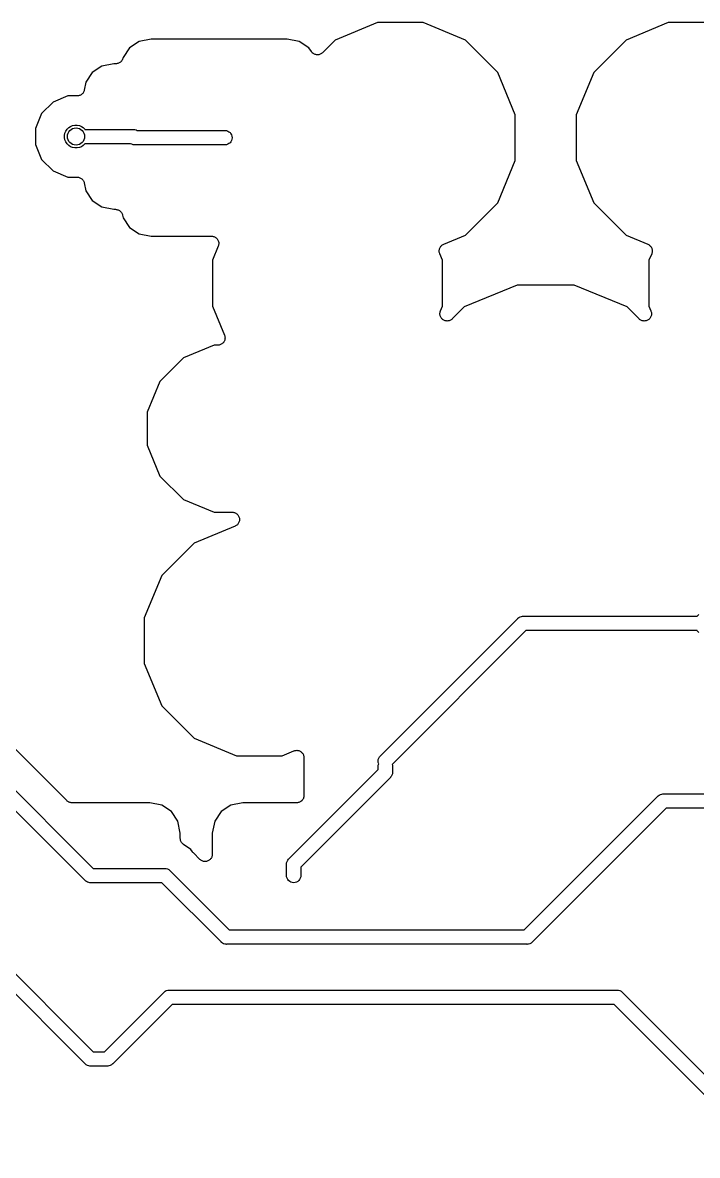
# Model space of a CAD drawing. Extents: x 0.4 to 11.3, y -7.9 to -0.4.
# Drawn here: x 7.385 to 7.848, y -4.062 to -3.284 of the extents above; entities that cross this region are included whole.
import ezdxf

# ---------------------------------------------------------------- set-up
doc = ezdxf.new("R2010")
doc.units = 0
doc.header["$MEASUREMENT"] = 0
doc.layers.add('BLACK', color=7, linetype='CONTINUOUS')

msp = doc.modelspace()

# ---------------------------------------------------------------- linework, layer by layer
at = {"layer": 'BLACK', "linetype": 'CONTINUOUS'}
for p, q in [((7.62837, -3.28394), (7.59931, -3.29597)), ((7.65982, -3.28394), (7.62837, -3.28394)), ((7.68888, -3.29597), (7.65982, -3.28394)), ((7.82837, -3.28394), (7.79931, -3.29597)), ((7.85982, -3.28394), (7.82837, -3.28394)), ((7.46464, -3.29691), (7.45802, -3.30133)), ((7.47293, -3.29526), (7.46464, -3.29691)), ((7.56644, -3.29526), (7.47293, -3.29526)), ((7.57473, -3.29691), (7.56644, -3.29526)), ((7.58135, -3.30133), (7.57473, -3.29691)), ((7.59931, -3.29597), (7.59071, -3.30458)), ((7.71111, -3.31821), (7.68888, -3.29597)), ((7.79931, -3.29597), (7.77707, -3.31821)), ((7.45354, -3.30823), (7.4534, -3.30868)), ((7.45355, -3.30819), (7.45354, -3.30823)), ((7.45356, -3.30816), (7.45355, -3.30819)), ((7.45355, -3.30819), (7.45355, -3.30819)), ((7.45355, -3.30819), (7.45355, -3.30819)), ((7.4536, -3.30794), (7.45356, -3.30816)), ((7.45802, -3.30133), (7.4536, -3.30794)), ((7.58301, -3.30382), (7.58135, -3.30133)), ((7.58331, -3.30419), (7.58301, -3.30382)), ((7.58361, -3.30455), (7.58331, -3.30419)), ((7.58362, -3.30456), (7.58361, -3.30455)), ((7.58363, -3.30458), (7.58362, -3.30456)), ((7.584, -3.30487), (7.58363, -3.30458)), ((7.58436, -3.30518), (7.584, -3.30487)), ((7.58437, -3.30519), (7.58436, -3.30518)), ((7.58439, -3.3052), (7.58437, -3.30519)), ((7.5848, -3.30542), (7.58439, -3.3052)), ((7.58522, -3.30565), (7.5848, -3.30542)), ((7.58523, -3.30565), (7.58522, -3.30565)), ((7.58525, -3.30566), (7.58523, -3.30565)), ((7.5857, -3.3058), (7.58525, -3.30566)), ((7.58615, -3.30594), (7.5857, -3.3058)), ((7.58616, -3.30594), (7.58615, -3.30594)), ((7.58618, -3.30594), (7.58616, -3.30594)), ((7.58665, -3.30599), (7.58618, -3.30594)), ((7.58712, -3.30604), (7.58665, -3.30599)), ((7.58713, -3.30604), (7.58712, -3.30604)), ((7.58715, -3.30604), (7.58713, -3.30604)), ((7.58762, -3.306), (7.58715, -3.30604)), ((7.58809, -3.30596), (7.58762, -3.306)), ((7.58811, -3.30595), (7.58809, -3.30596)), ((7.58812, -3.30595), (7.58811, -3.30595)), ((7.58858, -3.30582), (7.58812, -3.30595)), ((7.58903, -3.30569), (7.58858, -3.30582)), ((7.58904, -3.30568), (7.58903, -3.30569)), ((7.58906, -3.30567), (7.58904, -3.30568)), ((7.58948, -3.30545), (7.58906, -3.30567)), ((7.58989, -3.30524), (7.58948, -3.30545)), ((7.58991, -3.30523), (7.58989, -3.30524)), ((7.58992, -3.30522), (7.58991, -3.30523)), ((7.59029, -3.30492), (7.58992, -3.30522)), ((7.59066, -3.30463), (7.59029, -3.30492)), ((7.59068, -3.30461), (7.59066, -3.30463)), ((7.59071, -3.30458), (7.59068, -3.30461)), ((7.59068, -3.30461), (7.59068, -3.30461)), ((7.59068, -3.30461), (7.59068, -3.30461)), ((7.43905, -3.31384), (7.43243, -3.31826)), ((7.44734, -3.31219), (7.43905, -3.31384)), ((7.44865, -3.31219), (7.44734, -3.31219)), ((7.44912, -3.31214), (7.44865, -3.31219)), ((7.44959, -3.3121), (7.44912, -3.31214)), ((7.44961, -3.31209), (7.44959, -3.3121)), ((7.44963, -3.31209), (7.44961, -3.31209)), ((7.45007, -3.31196), (7.44963, -3.31209)), ((7.45052, -3.31182), (7.45007, -3.31196)), ((7.45054, -3.31182), (7.45052, -3.31182)), ((7.45056, -3.31181), (7.45054, -3.31182)), ((7.45097, -3.31159), (7.45056, -3.31181)), ((7.45139, -3.31137), (7.45097, -3.31159)), ((7.4514, -3.31136), (7.45139, -3.31137)), ((7.45142, -3.31135), (7.4514, -3.31136)), ((7.45178, -3.31106), (7.45142, -3.31135)), ((7.45215, -3.31076), (7.45178, -3.31106)), ((7.45216, -3.31075), (7.45215, -3.31076)), ((7.45218, -3.31074), (7.45216, -3.31075)), ((7.45247, -3.31038), (7.45218, -3.31074)), ((7.45278, -3.31002), (7.45247, -3.31038)), ((7.45279, -3.31), (7.45278, -3.31002)), ((7.4528, -3.30998), (7.45279, -3.31)), ((7.45302, -3.30957), (7.4528, -3.30998)), ((7.45325, -3.30916), (7.45302, -3.30957)), ((7.45326, -3.30912), (7.45325, -3.30914)), ((7.45325, -3.30914), (7.45325, -3.30916)), ((7.4534, -3.30868), (7.45326, -3.30912)), ((7.43243, -3.31826), (7.42801, -3.32487)), ((7.72315, -3.34727), (7.71111, -3.31821)), ((7.77707, -3.31821), (7.76504, -3.34727)), ((7.42662, -3.3313), (7.42639, -3.33172)), ((7.42663, -3.33129), (7.42662, -3.3313)), ((7.42664, -3.33127), (7.42663, -3.33129)), ((7.42677, -3.33082), (7.42664, -3.33127)), ((7.42692, -3.33037), (7.42677, -3.33082)), ((7.42693, -3.33031), (7.42692, -3.33033)), ((7.42692, -3.33033), (7.42692, -3.33034)), ((7.42692, -3.33034), (7.42692, -3.33034)), ((7.42692, -3.33034), (7.42692, -3.33037)), ((7.42801, -3.32487), (7.42693, -3.33031)), ((7.40547, -3.33857), (7.39763, -3.34642)), ((7.41572, -3.33433), (7.40547, -3.33857)), ((7.42203, -3.33433), (7.41572, -3.33433)), ((7.42249, -3.33428), (7.42203, -3.33433)), ((7.42296, -3.33424), (7.42249, -3.33428)), ((7.42298, -3.33424), (7.42296, -3.33424)), ((7.423, -3.33424), (7.42298, -3.33424)), ((7.42344, -3.3341), (7.423, -3.33424)), ((7.4239, -3.33397), (7.42344, -3.3341)), ((7.42391, -3.33396), (7.4239, -3.33397)), ((7.42393, -3.33395), (7.42391, -3.33396)), ((7.42434, -3.33373), (7.42393, -3.33395)), ((7.42476, -3.33352), (7.42434, -3.33373)), ((7.42478, -3.3335), (7.42476, -3.33352)), ((7.42479, -3.3335), (7.42478, -3.3335)), ((7.42516, -3.3332), (7.42479, -3.3335)), ((7.42552, -3.33291), (7.42516, -3.3332)), ((7.42553, -3.33289), (7.42552, -3.33291)), ((7.42555, -3.33288), (7.42553, -3.33289)), ((7.42585, -3.33252), (7.42555, -3.33288)), ((7.42615, -3.33216), (7.42585, -3.33252)), ((7.42616, -3.33214), (7.42615, -3.33216)), ((7.42617, -3.33213), (7.42616, -3.33214)), ((7.42639, -3.33172), (7.42617, -3.33213)), ((7.39763, -3.34642), (7.39339, -3.35666)), ((7.41753, -3.35523), (7.41896, -3.35463)), ((7.41896, -3.35463), (7.42048, -3.35433)), ((7.42048, -3.35433), (7.42204, -3.35433)), ((7.42204, -3.35433), (7.42356, -3.35463)), ((7.42356, -3.35463), (7.42499, -3.35523)), ((7.72315, -3.37872), (7.72315, -3.34727)), ((7.76504, -3.34727), (7.76504, -3.37872)), ((7.39339, -3.35666), (7.39339, -3.36775)), ((7.41339, -3.36143), (7.41369, -3.35991)), ((7.41339, -3.36298), (7.41339, -3.36143)), ((7.41369, -3.35991), (7.41428, -3.35847)), ((7.41428, -3.35847), (7.41514, -3.35719)), ((7.41514, -3.35719), (7.41624, -3.35609)), ((7.41624, -3.35609), (7.41753, -3.35523)), ((7.42499, -3.35523), (7.42628, -3.35609)), ((7.42628, -3.35609), (7.42738, -3.35719)), ((7.42738, -3.35719), (7.42744, -3.35728)), ((7.42744, -3.35728), (7.46039, -3.35728)), ((7.46039, -3.35728), (7.46063, -3.35726)), ((7.46063, -3.35726), (7.46087, -3.35728)), ((7.46087, -3.35728), (7.46087, -3.35728)), ((7.46087, -3.35728), (7.46159, -3.35735)), ((7.46159, -3.35735), (7.46252, -3.35764)), ((7.46252, -3.35764), (7.46334, -3.35807)), ((7.46334, -3.35807), (7.52386, -3.35807)), ((7.52386, -3.35807), (7.52459, -3.35814)), ((7.52459, -3.35814), (7.52551, -3.35842)), ((7.52551, -3.35842), (7.52637, -3.35888)), ((7.52637, -3.35888), (7.52712, -3.3595)), ((7.52712, -3.3595), (7.52773, -3.36024)), ((7.52773, -3.36024), (7.52819, -3.3611)), ((7.52819, -3.3611), (7.52847, -3.36203)), ((7.52847, -3.36203), (7.52857, -3.36299)), ((7.39339, -3.36775), (7.39763, -3.37799)), ((7.41369, -3.3645), (7.41339, -3.36298)), ((7.41428, -3.36593), (7.41369, -3.3645)), ((7.41514, -3.36722), (7.41428, -3.36593)), ((7.41624, -3.36832), (7.41514, -3.36722)), ((7.41753, -3.36918), (7.41624, -3.36832)), ((7.41896, -3.36978), (7.41753, -3.36918)), ((7.42048, -3.37008), (7.41896, -3.36978)), ((7.42204, -3.37008), (7.42048, -3.37008)), ((7.42356, -3.36978), (7.42204, -3.37008)), ((7.42499, -3.36918), (7.42356, -3.36978)), ((7.42628, -3.36832), (7.42499, -3.36918)), ((7.42738, -3.36722), (7.42628, -3.36832)), ((7.42744, -3.36713), (7.42738, -3.36722)), ((7.45871, -3.36713), (7.42744, -3.36713)), ((7.45952, -3.36756), (7.45871, -3.36713)), ((7.46045, -3.36784), (7.45952, -3.36756)), ((7.46118, -3.36791), (7.46045, -3.36784)), ((7.46142, -3.36794), (7.46118, -3.36791)), ((7.46118, -3.36791), (7.46118, -3.36791)), ((7.46166, -3.36791), (7.46142, -3.36794)), ((7.52386, -3.36791), (7.46166, -3.36791)), ((7.52459, -3.36784), (7.52386, -3.36791)), ((7.52551, -3.36756), (7.52459, -3.36784)), ((7.52637, -3.3671), (7.52551, -3.36756)), ((7.52712, -3.36649), (7.52637, -3.3671)), ((7.52773, -3.36574), (7.52712, -3.36649)), ((7.52819, -3.36488), (7.52773, -3.36574)), ((7.52847, -3.36396), (7.52819, -3.36488)), ((7.52857, -3.36299), (7.52847, -3.36396)), ((7.39763, -3.37799), (7.40547, -3.38584)), ((7.40547, -3.38584), (7.41572, -3.39008)), ((7.71111, -3.40777), (7.72315, -3.37872)), ((7.76504, -3.37872), (7.77707, -3.40777)), ((7.41572, -3.39008), (7.42203, -3.39008)), ((7.42203, -3.39008), (7.42206, -3.39008)), ((7.42206, -3.39008), (7.42206, -3.39008)), ((7.42206, -3.39008), (7.42206, -3.39008)), ((7.42206, -3.39008), (7.4221, -3.39008)), ((7.4221, -3.39008), (7.42256, -3.39013)), ((7.42256, -3.39013), (7.42303, -3.39018)), ((7.42303, -3.39018), (7.42305, -3.39019)), ((7.42305, -3.39019), (7.42307, -3.39019)), ((7.42307, -3.39019), (7.42351, -3.39033)), ((7.42351, -3.39033), (7.42396, -3.39047)), ((7.42396, -3.39047), (7.42398, -3.39048)), ((7.42398, -3.39048), (7.424, -3.39048)), ((7.424, -3.39048), (7.42441, -3.39071)), ((7.42441, -3.39071), (7.42482, -3.39093)), ((7.42482, -3.39093), (7.42483, -3.39094)), ((7.42483, -3.39094), (7.42485, -3.39095)), ((7.42485, -3.39095), (7.42521, -3.39125)), ((7.42521, -3.39125), (7.42557, -3.39155)), ((7.42557, -3.39155), (7.42558, -3.39157)), ((7.42558, -3.39157), (7.4256, -3.39158)), ((7.4256, -3.39158), (7.42589, -3.39195)), ((7.42589, -3.39195), (7.42619, -3.39231)), ((7.42619, -3.39231), (7.4262, -3.39233)), ((7.4262, -3.39233), (7.42621, -3.39234)), ((7.42621, -3.39234), (7.42643, -3.39276)), ((7.42643, -3.39276), (7.42665, -3.39317)), ((7.42665, -3.39317), (7.42665, -3.39319)), ((7.42665, -3.39319), (7.42666, -3.39321)), ((7.42666, -3.39321), (7.42679, -3.39365)), ((7.42679, -3.39365), (7.42693, -3.3941)), ((7.42693, -3.3941), (7.42801, -3.39954)), ((7.42801, -3.39954), (7.43243, -3.40615)), ((7.43243, -3.40615), (7.43905, -3.41057)), ((7.68888, -3.43001), (7.71111, -3.40777)), ((7.77707, -3.40777), (7.79931, -3.43001)), ((7.43905, -3.41057), (7.44734, -3.41222)), ((7.44734, -3.41222), (7.44834, -3.41222)), ((7.44834, -3.41222), (7.44837, -3.41222)), ((7.44837, -3.41222), (7.44837, -3.41222)), ((7.44837, -3.41222), (7.44837, -3.41222)), ((7.44837, -3.41222), (7.44841, -3.41222)), ((7.44841, -3.41222), (7.44888, -3.41227)), ((7.44888, -3.41227), (7.44934, -3.41232)), ((7.44934, -3.41232), (7.44936, -3.41233)), ((7.44936, -3.41233), (7.44938, -3.41233)), ((7.44938, -3.41233), (7.44983, -3.41247)), ((7.44983, -3.41247), (7.45027, -3.41261)), ((7.45027, -3.41261), (7.45029, -3.41262)), ((7.45029, -3.41262), (7.45031, -3.41263)), ((7.45031, -3.41263), (7.45072, -3.41285)), ((7.45072, -3.41285), (7.45113, -3.41307)), ((7.45113, -3.41307), (7.45115, -3.41309)), ((7.45115, -3.41309), (7.45117, -3.4131)), ((7.45117, -3.4131), (7.45152, -3.4134)), ((7.45152, -3.4134), (7.45189, -3.4137)), ((7.45189, -3.4137), (7.4519, -3.41371)), ((7.4519, -3.41371), (7.45191, -3.41372)), ((7.45191, -3.41372), (7.45221, -3.41409)), ((7.45221, -3.41409), (7.4525, -3.41445)), ((7.4525, -3.41445), (7.45251, -3.41447)), ((7.45251, -3.41447), (7.45252, -3.41448)), ((7.45252, -3.41448), (7.45274, -3.4149)), ((7.45274, -3.4149), (7.45296, -3.41531)), ((7.45296, -3.41531), (7.45297, -3.41533)), ((7.45297, -3.41533), (7.45298, -3.41535)), ((7.45298, -3.41535), (7.45311, -3.4158)), ((7.45311, -3.4158), (7.45324, -3.41625)), ((7.45324, -3.41625), (7.4536, -3.41804)), ((7.4536, -3.41804), (7.45802, -3.42466)), ((7.45802, -3.42466), (7.46464, -3.42908)), ((7.46464, -3.42908), (7.47293, -3.43073)), ((7.47293, -3.43073), (7.51441, -3.43073)), ((7.51441, -3.43073), (7.51445, -3.43073)), ((7.51445, -3.43073), (7.51445, -3.43073)), ((7.51445, -3.43073), (7.51445, -3.43073)), ((7.51445, -3.43073), (7.51448, -3.43073)), ((7.51448, -3.43073), (7.51496, -3.43078)), ((7.51496, -3.43078), (7.51542, -3.43083)), ((7.51542, -3.43083), (7.51543, -3.43083)), ((7.51543, -3.43083), (7.51545, -3.43084)), ((7.51545, -3.43084), (7.51591, -3.43098)), ((7.51591, -3.43098), (7.51635, -3.43112)), ((7.51635, -3.43112), (7.51636, -3.43113)), ((7.51636, -3.43113), (7.51638, -3.43113)), ((7.51638, -3.43113), (7.5168, -3.43136)), ((7.5168, -3.43136), (7.51721, -3.43159)), ((7.51721, -3.43159), (7.51722, -3.43159)), ((7.51722, -3.43159), (7.51723, -3.4316)), ((7.51723, -3.4316), (7.5176, -3.43191)), ((7.5176, -3.43191), (7.51796, -3.43221)), ((7.51796, -3.43221), (7.51797, -3.43222)), ((7.51797, -3.43222), (7.51798, -3.43223)), ((7.51798, -3.43223), (7.51828, -3.4326)), ((7.51828, -3.4326), (7.51858, -3.43297)), ((7.67397, -3.43619), (7.68888, -3.43001)), ((7.79931, -3.43001), (7.81422, -3.43619)), ((7.51903, -3.43764), (7.51504, -3.44727)), ((7.51858, -3.43297), (7.51858, -3.43298)), ((7.51858, -3.43298), (7.51859, -3.43299)), ((7.51859, -3.43299), (7.51881, -3.43341)), ((7.51881, -3.43341), (7.51903, -3.43383)), ((7.51903, -3.43383), (7.51904, -3.43384)), ((7.51917, -3.43718), (7.51903, -3.43764)), ((7.51904, -3.43384), (7.51904, -3.43385)), ((7.51904, -3.43385), (7.51918, -3.43431)), ((7.51931, -3.43673), (7.51917, -3.43718)), ((7.51918, -3.43431), (7.51931, -3.43476)), ((7.51931, -3.43476), (7.51932, -3.43478)), ((7.51936, -3.43624), (7.51931, -3.43671)), ((7.51931, -3.43671), (7.51931, -3.43672)), ((7.51931, -3.43672), (7.51931, -3.43673)), ((7.51932, -3.43478), (7.51932, -3.43479)), ((7.51932, -3.43479), (7.51936, -3.43526)), ((7.51936, -3.43526), (7.51941, -3.43573)), ((7.51941, -3.43576), (7.51936, -3.43624)), ((7.51941, -3.43573), (7.51941, -3.43575)), ((7.51941, -3.43575), (7.51941, -3.43576)), ((7.67089, -3.44074), (7.67094, -3.44028)), ((7.67094, -3.44028), (7.67099, -3.43981)), ((7.67099, -3.43977), (7.67113, -3.43933)), ((7.67099, -3.43979), (7.67099, -3.43977)), ((7.67099, -3.43981), (7.67099, -3.43979)), ((7.67113, -3.43933), (7.67127, -3.43888)), ((7.67127, -3.43888), (7.67128, -3.43886)), ((7.67128, -3.43886), (7.67129, -3.43884)), ((7.67129, -3.43884), (7.67151, -3.43843)), ((7.67151, -3.43843), (7.67173, -3.43802)), ((7.67173, -3.43802), (7.67175, -3.438)), ((7.67175, -3.43799), (7.67205, -3.43763)), ((7.67175, -3.438), (7.67175, -3.43799)), ((7.67205, -3.43763), (7.67236, -3.43726)), ((7.67236, -3.43726), (7.67237, -3.43725)), ((7.67237, -3.43725), (7.67238, -3.43724)), ((7.67238, -3.43724), (7.67274, -3.43695)), ((7.67274, -3.43695), (7.67311, -3.43664)), ((7.67311, -3.43664), (7.67313, -3.43664)), ((7.67313, -3.43664), (7.67314, -3.43663)), ((7.67314, -3.43663), (7.67355, -3.43641)), ((7.67355, -3.43641), (7.67397, -3.43619)), ((7.81422, -3.43619), (7.81425, -3.4362)), ((7.81425, -3.4362), (7.81425, -3.4362)), ((7.81425, -3.4362), (7.81425, -3.4362)), ((7.81425, -3.4362), (7.81428, -3.43621)), ((7.81428, -3.43621), (7.81469, -3.43644)), ((7.81469, -3.43644), (7.81511, -3.43666)), ((7.81511, -3.43666), (7.81512, -3.43668)), ((7.81512, -3.43668), (7.81514, -3.43668)), ((7.81514, -3.43668), (7.81549, -3.43699)), ((7.81549, -3.43699), (7.81586, -3.43729)), ((7.81586, -3.43729), (7.81587, -3.4373)), ((7.81587, -3.4373), (7.81588, -3.43731)), ((7.81588, -3.43731), (7.81617, -3.43768)), ((7.81617, -3.43768), (7.81647, -3.43805)), ((7.81647, -3.43805), (7.81648, -3.43806)), ((7.81648, -3.43806), (7.81649, -3.43807)), ((7.81649, -3.43807), (7.81671, -3.43849)), ((7.81671, -3.43849), (7.81693, -3.43891)), ((7.81693, -3.43891), (7.81694, -3.43892)), ((7.81694, -3.43892), (7.81694, -3.43894)), ((7.81694, -3.43894), (7.81708, -3.43939)), ((7.81708, -3.43939), (7.81721, -3.43984)), ((7.81721, -3.43984), (7.81721, -3.43986)), ((7.81721, -3.43986), (7.81722, -3.43988)), ((7.81722, -3.43988), (7.81726, -3.44034)), ((7.81726, -3.44034), (7.8173, -3.44081)), ((7.51504, -3.44727), (7.51504, -3.47872)), ((7.67088, -3.44078), (7.67089, -3.44076)), ((7.67093, -3.44124), (7.67088, -3.44078)), ((7.67089, -3.44076), (7.67089, -3.44074)), ((7.67097, -3.44172), (7.67093, -3.44124)), ((7.67097, -3.44173), (7.67097, -3.44172)), ((7.67097, -3.44175), (7.67097, -3.44173)), ((7.67111, -3.4422), (7.67097, -3.44175)), ((7.67124, -3.44265), (7.67111, -3.4422)), ((7.67125, -3.44268), (7.67124, -3.44265)), ((7.67125, -3.44269), (7.67125, -3.44268)), ((7.67127, -3.44272), (7.67125, -3.44269)), ((7.67125, -3.44269), (7.67125, -3.44269)), ((7.67315, -3.44727), (7.67127, -3.44272)), ((7.67315, -3.47872), (7.67315, -3.44727)), ((7.81692, -3.44272), (7.81504, -3.44727)), ((7.81504, -3.44727), (7.81504, -3.47872)), ((7.81706, -3.44227), (7.81692, -3.44272)), ((7.8172, -3.44182), (7.81706, -3.44227)), ((7.81721, -3.44178), (7.8172, -3.4418)), ((7.8172, -3.4418), (7.8172, -3.44182)), ((7.81725, -3.44132), (7.81721, -3.44178)), ((7.8173, -3.44085), (7.81725, -3.44132)), ((7.8173, -3.44081), (7.8173, -3.44083)), ((7.8173, -3.44083), (7.8173, -3.44085)), ((7.72445, -3.46425), (7.68816, -3.47928)), ((7.76374, -3.46425), (7.72445, -3.46425)), ((7.80003, -3.47928), (7.76374, -3.46425)), ((7.51504, -3.47872), (7.52331, -3.49868)), ((7.67175, -3.48209), (7.67315, -3.47872)), ((7.68816, -3.47928), (7.67991, -3.48754)), ((7.80828, -3.48754), (7.80003, -3.47928)), ((7.81504, -3.47872), (7.81644, -3.48209)), ((7.67137, -3.48399), (7.67142, -3.4835)), ((7.67137, -3.484), (7.67137, -3.48399)), ((7.67137, -3.48399), (7.67137, -3.48399)), ((7.67142, -3.48449), (7.67137, -3.484)), ((7.67142, -3.4835), (7.67147, -3.48302)), ((7.67146, -3.48496), (7.67142, -3.48449)), ((7.67147, -3.48497), (7.67146, -3.48496)), ((7.67146, -3.48496), (7.67146, -3.48496)), ((7.67147, -3.48302), (7.67161, -3.48256)), ((7.67147, -3.48302), (7.67147, -3.48302)), ((7.67147, -3.48302), (7.67147, -3.48302)), ((7.6716, -3.48543), (7.67147, -3.48497)), ((7.67174, -3.48589), (7.6716, -3.48543)), ((7.67161, -3.48256), (7.67175, -3.48209)), ((7.67174, -3.4859), (7.67174, -3.48589)), ((7.67175, -3.4859), (7.67174, -3.4859)), ((7.67197, -3.48632), (7.67175, -3.4859)), ((7.6722, -3.48676), (7.67197, -3.48632)), ((7.6725, -3.48713), (7.6722, -3.48676)), ((7.6722, -3.48676), (7.6722, -3.48676)), ((7.6722, -3.48676), (7.6722, -3.48676)), ((7.67281, -3.48752), (7.6725, -3.48713)), ((7.81565, -3.48718), (7.81533, -3.48756)), ((7.81595, -3.48682), (7.81565, -3.48718)), ((7.81618, -3.48639), (7.81595, -3.48681)), ((7.81595, -3.48681), (7.81595, -3.48682)), ((7.81595, -3.48682), (7.81595, -3.48682)), ((7.81642, -3.48597), (7.81618, -3.48639)), ((7.81657, -3.48549), (7.81642, -3.48596)), ((7.81642, -3.48596), (7.81642, -3.48596)), ((7.81642, -3.48596), (7.81642, -3.48597)), ((7.81644, -3.48209), (7.81646, -3.48215)), ((7.81646, -3.48215), (7.81646, -3.48215)), ((7.81646, -3.48215), (7.81646, -3.48215)), ((7.81646, -3.48215), (7.81646, -3.48216)), ((7.81646, -3.48216), (7.8166, -3.48263)), ((7.81671, -3.48504), (7.81657, -3.48549)), ((7.8166, -3.48263), (7.81673, -3.48308)), ((7.81677, -3.48454), (7.81671, -3.48503)), ((7.81671, -3.48503), (7.81671, -3.48503)), ((7.81671, -3.48503), (7.81671, -3.48504)), ((7.81673, -3.48308), (7.81673, -3.48309)), ((7.81673, -3.48309), (7.81673, -3.48309)), ((7.81673, -3.48309), (7.81677, -3.48357)), ((7.81677, -3.48357), (7.81682, -3.48406)), ((7.81682, -3.48407), (7.81677, -3.48454)), ((7.81682, -3.48406), (7.81682, -3.48406)), ((7.81682, -3.48406), (7.81682, -3.48407)), ((7.67282, -3.48752), (7.67281, -3.48752)), ((7.67281, -3.48752), (7.67281, -3.48752)), ((7.67319, -3.48783), (7.67282, -3.48752)), ((7.67356, -3.48814), (7.67319, -3.48783)), ((7.67357, -3.48814), (7.67356, -3.48814)), ((7.67356, -3.48814), (7.67356, -3.48814)), ((7.67399, -3.48837), (7.67357, -3.48814)), ((7.67442, -3.48861), (7.67399, -3.48837)), ((7.67443, -3.48861), (7.67442, -3.48861)), ((7.67442, -3.48861), (7.67442, -3.48861)), ((7.67488, -3.48875), (7.67443, -3.48861)), ((7.67535, -3.4889), (7.67488, -3.48875)), ((7.67536, -3.4889), (7.67535, -3.4889)), ((7.67535, -3.4889), (7.67535, -3.4889)), ((7.67584, -3.48895), (7.67536, -3.4889)), ((7.67632, -3.489), (7.67584, -3.48895)), ((7.67633, -3.489), (7.67632, -3.489)), ((7.67632, -3.489), (7.67632, -3.489)), ((7.67681, -3.48896), (7.67633, -3.489)), ((7.67729, -3.48892), (7.67681, -3.48896)), ((7.6773, -3.48892), (7.67729, -3.48892)), ((7.67776, -3.48878), (7.6773, -3.48892)), ((7.6773, -3.48892), (7.6773, -3.48892)), ((7.67823, -3.48865), (7.67776, -3.48878)), ((7.67824, -3.48864), (7.67823, -3.48864)), ((7.67823, -3.48864), (7.67823, -3.48865)), ((7.67866, -3.48842), (7.67824, -3.48864)), ((7.67909, -3.4882), (7.67866, -3.48842)), ((7.6791, -3.48819), (7.67909, -3.4882)), ((7.67947, -3.4879), (7.6791, -3.48819)), ((7.6791, -3.48819), (7.6791, -3.48819)), ((7.67986, -3.48759), (7.67947, -3.4879)), ((7.67991, -3.48754), (7.67986, -3.48758)), ((7.67986, -3.48758), (7.67986, -3.48758)), ((7.67986, -3.48758), (7.67986, -3.48758)), ((7.67986, -3.48758), (7.67986, -3.48759)), ((7.80866, -3.48785), (7.80828, -3.48754)), ((7.80903, -3.48815), (7.80866, -3.48785)), ((7.80903, -3.48816), (7.80903, -3.48815)), ((7.80904, -3.48816), (7.80903, -3.48816)), ((7.80946, -3.48839), (7.80904, -3.48816)), ((7.80989, -3.48862), (7.80946, -3.48839)), ((7.8099, -3.48862), (7.80989, -3.48862)), ((7.80989, -3.48862), (7.80989, -3.48862)), ((7.81037, -3.48877), (7.8099, -3.48862)), ((7.81082, -3.4889), (7.81037, -3.48877)), ((7.81083, -3.48891), (7.81082, -3.4889)), ((7.81082, -3.4889), (7.81082, -3.4889)), ((7.81132, -3.48896), (7.81083, -3.48891)), ((7.81179, -3.489), (7.81132, -3.48896)), ((7.8118, -3.489), (7.81179, -3.489)), ((7.81227, -3.48896), (7.8118, -3.489)), ((7.8118, -3.489), (7.8118, -3.489)), ((7.81276, -3.48891), (7.81227, -3.48896)), ((7.81277, -3.48891), (7.81276, -3.48891)), ((7.81323, -3.48877), (7.81277, -3.48891)), ((7.81277, -3.48891), (7.81277, -3.48891)), ((7.8137, -3.48864), (7.81323, -3.48877)), ((7.81371, -3.48863), (7.8137, -3.48863)), ((7.8137, -3.48863), (7.8137, -3.48864)), ((7.81415, -3.4884), (7.81371, -3.48863)), ((7.81456, -3.48818), (7.81415, -3.4884)), ((7.81457, -3.48818), (7.81456, -3.48818)), ((7.81497, -3.48786), (7.81457, -3.48818)), ((7.81457, -3.48818), (7.81457, -3.48818)), ((7.81532, -3.48757), (7.81497, -3.48786)), ((7.81533, -3.48756), (7.81532, -3.48757)), ((7.81532, -3.48757), (7.81532, -3.48757)), ((7.52329, -3.50255), (7.52306, -3.50297)), ((7.5233, -3.50253), (7.52329, -3.50254)), ((7.52329, -3.50254), (7.52329, -3.50255)), ((7.52344, -3.50207), (7.5233, -3.50253)), ((7.52331, -3.49868), (7.52332, -3.49872)), ((7.52332, -3.49872), (7.52332, -3.49872)), ((7.52332, -3.49872), (7.52332, -3.49872)), ((7.52332, -3.49872), (7.52333, -3.49874)), ((7.52333, -3.49874), (7.52347, -3.49921)), ((7.52358, -3.50162), (7.52344, -3.50207)), ((7.52347, -3.49921), (7.5236, -3.49965)), ((7.52359, -3.5016), (7.52358, -3.50161)), ((7.52358, -3.50161), (7.52358, -3.50162)), ((7.52364, -3.50112), (7.52359, -3.5016)), ((7.5236, -3.49965), (7.5236, -3.49967)), ((7.5236, -3.49967), (7.5236, -3.49968)), ((7.5236, -3.49968), (7.52364, -3.50015)), ((7.52364, -3.50015), (7.52369, -3.50063)), ((7.52369, -3.50065), (7.52364, -3.50112)), ((7.52369, -3.50063), (7.52369, -3.50064)), ((7.52369, -3.50064), (7.52369, -3.50065)), ((7.51614, -3.50559), (7.49504, -3.51433)), ((7.51869, -3.50559), (7.51614, -3.50559)), ((7.51916, -3.50554), (7.51869, -3.50559)), ((7.51963, -3.5055), (7.51916, -3.50554)), ((7.51965, -3.5055), (7.51963, -3.5055)), ((7.51966, -3.5055), (7.51965, -3.5055)), ((7.52012, -3.50536), (7.51966, -3.5055)), ((7.52057, -3.50522), (7.52012, -3.50536)), ((7.52058, -3.50522), (7.52057, -3.50522)), ((7.52059, -3.50521), (7.52058, -3.50522)), ((7.52102, -3.50499), (7.52059, -3.50521)), ((7.52143, -3.50477), (7.52102, -3.50499)), ((7.52144, -3.50476), (7.52143, -3.50477)), ((7.52145, -3.50476), (7.52144, -3.50476)), ((7.52183, -3.50445), (7.52145, -3.50476)), ((7.52219, -3.50416), (7.52183, -3.50445)), ((7.5222, -3.50415), (7.52219, -3.50416)), ((7.52221, -3.50414), (7.5222, -3.50415)), ((7.52252, -3.50377), (7.52221, -3.50414)), ((7.52282, -3.50341), (7.52252, -3.50377)), ((7.52283, -3.50339), (7.52282, -3.5034)), ((7.52282, -3.5034), (7.52282, -3.50341)), ((7.52306, -3.50297), (7.52283, -3.50339)), ((7.49504, -3.51433), (7.4789, -3.53048)), ((7.4789, -3.53048), (7.47016, -3.55157)), ((7.47016, -3.55157), (7.47016, -3.57441)), ((7.47016, -3.57441), (7.4789, -3.59551)), ((7.4789, -3.59551), (7.49504, -3.61165)), ((7.49504, -3.61165), (7.51614, -3.62039)), ((7.51614, -3.62039), (7.52862, -3.62039)), ((7.52862, -3.62039), (7.52868, -3.62039)), ((7.52868, -3.62039), (7.52868, -3.62039)), ((7.52868, -3.62039), (7.52869, -3.62039)), ((7.52869, -3.62039), (7.52869, -3.62039)), ((7.52869, -3.62039), (7.52918, -3.62045)), ((7.52918, -3.62045), (7.52965, -3.6205)), ((7.52965, -3.6205), (7.52966, -3.6205)), ((7.52966, -3.6205), (7.52966, -3.6205)), ((7.52966, -3.6205), (7.53014, -3.62065)), ((7.53014, -3.62065), (7.53059, -3.62079)), ((7.53059, -3.62079), (7.53059, -3.6208)), ((7.53059, -3.6208), (7.53059, -3.6208)), ((7.53059, -3.6208), (7.53101, -3.62103)), ((7.53101, -3.62103), (7.53144, -3.62126)), ((7.53144, -3.62126), (7.53144, -3.62127)), ((7.53144, -3.62127), (7.53145, -3.62127)), ((7.53145, -3.62127), (7.53181, -3.62157)), ((7.53181, -3.62157), (7.53219, -3.62189)), ((7.53219, -3.62189), (7.53219, -3.62189)), ((7.53219, -3.62189), (7.5322, -3.6219)), ((7.5322, -3.6219), (7.53251, -3.62228)), ((7.53251, -3.62228), (7.5328, -3.62265)), ((7.5328, -3.62265), (7.5328, -3.62265)), ((7.5328, -3.62265), (7.53281, -3.62266)), ((7.53281, -3.62266), (7.53303, -3.62309)), ((7.53323, -3.62733), (7.53301, -3.62775)), ((7.53303, -3.62309), (7.53326, -3.62351)), ((7.53324, -3.62732), (7.53323, -3.62733)), ((7.53323, -3.62733), (7.53323, -3.62733)), ((7.53338, -3.62686), (7.53324, -3.62732)), ((7.53326, -3.62351), (7.53326, -3.62352)), ((7.53326, -3.62352), (7.53326, -3.62352)), ((7.53326, -3.62352), (7.53339, -3.62398)), ((7.53352, -3.6264), (7.53338, -3.62686)), ((7.53339, -3.62398), (7.53353, -3.62445)), ((7.53357, -3.62592), (7.53352, -3.62639)), ((7.53352, -3.62639), (7.53352, -3.62639)), ((7.53352, -3.62639), (7.53352, -3.6264)), ((7.53353, -3.62445), (7.53353, -3.62445)), ((7.53353, -3.62445), (7.53353, -3.62446)), ((7.53353, -3.62446), (7.53358, -3.62493)), ((7.53362, -3.62543), (7.53357, -3.62592)), ((7.53358, -3.62493), (7.53362, -3.62542)), ((7.53362, -3.62542), (7.53362, -3.62542)), ((7.53362, -3.62542), (7.53362, -3.62543)), ((7.53054, -3.63001), (7.50246, -3.64164)), ((7.53097, -3.62978), (7.53054, -3.63001)), ((7.53139, -3.62956), (7.53097, -3.62978)), ((7.5314, -3.62955), (7.53139, -3.62956)), ((7.53139, -3.62956), (7.53139, -3.62956)), ((7.53177, -3.62925), (7.5314, -3.62955)), ((7.53215, -3.62894), (7.53177, -3.62925)), ((7.53247, -3.62856), (7.53215, -3.62894)), ((7.53215, -3.62894), (7.53215, -3.62894)), ((7.53215, -3.62894), (7.53215, -3.62894)), ((7.53277, -3.62819), (7.53247, -3.62856)), ((7.53301, -3.62775), (7.53277, -3.62818)), ((7.53277, -3.62818), (7.53277, -3.62819)), ((7.53277, -3.62819), (7.53277, -3.62819)), ((7.50246, -3.64164), (7.48022, -3.66388)), ((7.48022, -3.66388), (7.46819, -3.69294)), ((7.46819, -3.69294), (7.46819, -3.72439)), ((7.63021, -3.78803), (7.7247, -3.69354)), ((7.7247, -3.69354), (7.72485, -3.69335)), ((7.72485, -3.69335), (7.72504, -3.6932)), ((7.72504, -3.6932), (7.7256, -3.69274)), ((7.72504, -3.6932), (7.72504, -3.6932)), ((7.7256, -3.69274), (7.72645, -3.69228)), ((7.72645, -3.69228), (7.7266, -3.69224)), ((7.7266, -3.69224), (7.72738, -3.692)), ((7.72738, -3.692), (7.7281, -3.69193)), ((7.7281, -3.69193), (7.72811, -3.69193)), ((7.72811, -3.69193), (7.72835, -3.69191)), ((7.72835, -3.69191), (7.72859, -3.69193)), ((7.72859, -3.69193), (7.84815, -3.69193)), ((7.84815, -3.69193), (7.84821, -3.69183)), ((7.84821, -3.69183), (7.84931, -3.69073)), ((7.73038, -3.70177), (7.63851, -3.79365)), ((7.84815, -3.70177), (7.73038, -3.70177)), ((7.84821, -3.70187), (7.84815, -3.70177)), ((7.84931, -3.70297), (7.84821, -3.70187)), ((7.41486, -3.8186), (7.31301, -3.71675)), ((7.46819, -3.72439), (7.48022, -3.75344)), ((7.29696, -3.72897), (7.43314, -3.86516)), ((7.42745, -3.87339), (7.29127, -3.7372)), ((7.48022, -3.75344), (7.50246, -3.77568)), ((7.20247, -3.76047), (7.43314, -3.99114)), ((7.42745, -3.99937), (7.19678, -3.7687)), ((7.50246, -3.77568), (7.53152, -3.78772)), ((7.53152, -3.78772), (7.56297, -3.78772)), ((7.56297, -3.78772), (7.57102, -3.78438)), ((7.57102, -3.78438), (7.57106, -3.78436)), ((7.57106, -3.78436), (7.57109, -3.78435)), ((7.57106, -3.78436), (7.57106, -3.78436)), ((7.57106, -3.78436), (7.57106, -3.78436)), ((7.57109, -3.78435), (7.57155, -3.78422)), ((7.57155, -3.78422), (7.572, -3.78409)), ((7.572, -3.78409), (7.57201, -3.78409)), ((7.57201, -3.78409), (7.57202, -3.78408)), ((7.57202, -3.78408), (7.5725, -3.78404)), ((7.5725, -3.78404), (7.57297, -3.784)), ((7.57297, -3.784), (7.57298, -3.784)), ((7.57298, -3.784), (7.573, -3.784)), ((7.573, -3.784), (7.57347, -3.78405)), ((7.57347, -3.78405), (7.57394, -3.7841)), ((7.57394, -3.7841), (7.57395, -3.78411)), ((7.57395, -3.78411), (7.57397, -3.78411)), ((7.57397, -3.78411), (7.57442, -3.78425)), ((7.57442, -3.78425), (7.57487, -3.78439)), ((7.57487, -3.78439), (7.57488, -3.7844)), ((7.57488, -3.7844), (7.5749, -3.7844)), ((7.5749, -3.7844), (7.57531, -3.78463)), ((7.57531, -3.78463), (7.57573, -3.78486)), ((7.57573, -3.78486), (7.57574, -3.78486)), ((7.57574, -3.78486), (7.57575, -3.78487)), ((7.57575, -3.78487), (7.57612, -3.78518)), ((7.57612, -3.78518), (7.57648, -3.78548)), ((7.57648, -3.78548), (7.57649, -3.78549)), ((7.57649, -3.78549), (7.5765, -3.7855)), ((7.5765, -3.7855), (7.5768, -3.78586)), ((7.5768, -3.78586), (7.5771, -3.78623)), ((7.5771, -3.78623), (7.57711, -3.78625)), ((7.57711, -3.78625), (7.57711, -3.78626)), ((7.57711, -3.78626), (7.57733, -3.78667)), ((7.57733, -3.78667), (7.57756, -3.78709)), ((7.57756, -3.78709), (7.57756, -3.78711)), ((7.57756, -3.78711), (7.57757, -3.78712)), ((7.57757, -3.78712), (7.5777, -3.78758)), ((7.5777, -3.78758), (7.57784, -3.78803)), ((7.57784, -3.78803), (7.57784, -3.78804)), ((7.57784, -3.78804), (7.57785, -3.78805)), ((7.57785, -3.78805), (7.57789, -3.78853)), ((7.57789, -3.78853), (7.57794, -3.789)), ((7.57794, -3.789), (7.57794, -3.81506)), ((7.62891, -3.79134), (7.62901, -3.79037)), ((7.62901, -3.79037), (7.62929, -3.78945)), ((7.62929, -3.78945), (7.62975, -3.78859)), ((7.62975, -3.78859), (7.63021, -3.78803)), ((7.56756, -3.85855), (7.62894, -3.79717)), ((7.62901, -3.7923), (7.62891, -3.79134)), ((7.62894, -3.79503), (7.62901, -3.79431)), ((7.62894, -3.79717), (7.62894, -3.79503)), ((7.62929, -3.79323), (7.62901, -3.7923)), ((7.62901, -3.79431), (7.62929, -3.79338)), ((7.62933, -3.79331), (7.62929, -3.79323)), ((7.62929, -3.79338), (7.62933, -3.79331)), ((7.63851, -3.79365), (7.63871, -3.79431)), ((7.63871, -3.79431), (7.63878, -3.79503)), ((7.63878, -3.79503), (7.63878, -3.79897)), ((7.63717, -3.80286), (7.57579, -3.86424)), ((7.63735, -3.80271), (7.63717, -3.80286)), ((7.63751, -3.80252), (7.63735, -3.80271)), ((7.63797, -3.80196), (7.63751, -3.80252)), ((7.63843, -3.8011), (7.63797, -3.80196)), ((7.63871, -3.80018), (7.63843, -3.8011)), ((7.63878, -3.79945), (7.63871, -3.80018)), ((7.63878, -3.79897), (7.6388, -3.79921)), ((7.6388, -3.79921), (7.63878, -3.79945)), ((7.63878, -3.79945), (7.63878, -3.79945)), ((7.8229, -3.81433), (7.82383, -3.81405)), ((7.82383, -3.81405), (7.82455, -3.81398)), ((7.82455, -3.81398), (7.8248, -3.81395)), ((7.82455, -3.81398), (7.82455, -3.81398)), ((7.8248, -3.81395), (7.82504, -3.81398)), ((7.82504, -3.81398), (8.1533, -3.81398)), ((7.41522, -3.81889), (7.41486, -3.8186)), ((7.41558, -3.81919), (7.41522, -3.81889)), ((7.4156, -3.8192), (7.41558, -3.81919)), ((7.41562, -3.81922), (7.4156, -3.8192)), ((7.41603, -3.81943), (7.41562, -3.81922)), ((7.41643, -3.81966), (7.41603, -3.81943)), ((7.41646, -3.81967), (7.41643, -3.81966)), ((7.41648, -3.81968), (7.41646, -3.81967)), ((7.41692, -3.81981), (7.41648, -3.81968)), ((7.41736, -3.81995), (7.41692, -3.81981)), ((7.41739, -3.81996), (7.41736, -3.81995)), ((7.41741, -3.81996), (7.41739, -3.81996)), ((7.41787, -3.82001), (7.41741, -3.81996)), ((7.41833, -3.82006), (7.41787, -3.82001)), ((7.41838, -3.82006), (7.41833, -3.82006)), ((7.4184, -3.82006), (7.41838, -3.82006)), ((7.41838, -3.82006), (7.41838, -3.82006)), ((7.41838, -3.82006), (7.41838, -3.82006)), ((7.47195, -3.82006), (7.4184, -3.82006)), ((7.48024, -3.82171), (7.47195, -3.82006)), ((7.48686, -3.82613), (7.48024, -3.82171)), ((7.52763, -3.82171), (7.52101, -3.82613)), ((7.53593, -3.82006), (7.52763, -3.82171)), ((7.57294, -3.82006), (7.53593, -3.82006)), ((7.5734, -3.82002), (7.57294, -3.82006)), ((7.57387, -3.81997), (7.5734, -3.82002)), ((7.57389, -3.81997), (7.57387, -3.81997)), ((7.57391, -3.81997), (7.57389, -3.81997)), ((7.57436, -3.81983), (7.57391, -3.81997)), ((7.57481, -3.8197), (7.57436, -3.81983)), ((7.57482, -3.81969), (7.57481, -3.8197)), ((7.57484, -3.81968), (7.57482, -3.81969)), ((7.57526, -3.81946), (7.57484, -3.81968)), ((7.57567, -3.81925), (7.57526, -3.81946)), ((7.57569, -3.81923), (7.57567, -3.81925)), ((7.5757, -3.81923), (7.57569, -3.81923)), ((7.57607, -3.81893), (7.5757, -3.81923)), ((7.57643, -3.81863), (7.57607, -3.81893)), ((7.57644, -3.81862), (7.57643, -3.81863)), ((7.57646, -3.81861), (7.57644, -3.81862)), ((7.57676, -3.81825), (7.57646, -3.81861)), ((7.57706, -3.81789), (7.57676, -3.81825)), ((7.57707, -3.81787), (7.57706, -3.81789)), ((7.57708, -3.81786), (7.57707, -3.81787)), ((7.5773, -3.81744), (7.57708, -3.81786)), ((7.57753, -3.81703), (7.5773, -3.81744)), ((7.57754, -3.81701), (7.57753, -3.81703)), ((7.57768, -3.81655), (7.57754, -3.817)), ((7.57754, -3.817), (7.57754, -3.81701)), ((7.57783, -3.8161), (7.57768, -3.81655)), ((7.57788, -3.8156), (7.57783, -3.81607)), ((7.57783, -3.81607), (7.57783, -3.81608)), ((7.57783, -3.81608), (7.57783, -3.8161)), ((7.57793, -3.81513), (7.57788, -3.8156)), ((7.57794, -3.8151), (7.57793, -3.81513)), ((7.57794, -3.81506), (7.57794, -3.8151)), ((7.57794, -3.8151), (7.57794, -3.8151)), ((7.57794, -3.8151), (7.57794, -3.8151)), ((7.72925, -3.90748), (7.82114, -3.81559)), ((7.82114, -3.81559), (7.8213, -3.8154)), ((7.8213, -3.8154), (7.82149, -3.81525)), ((7.82149, -3.81525), (7.82205, -3.81479)), ((7.82149, -3.81525), (7.82149, -3.81525)), ((7.82205, -3.81479), (7.8229, -3.81433)), ((7.49128, -3.83275), (7.48686, -3.82613)), ((7.52101, -3.82613), (7.51659, -3.83275)), ((7.82683, -3.82382), (7.73494, -3.91571)), ((8.1515, -3.82382), (7.82683, -3.82382)), ((7.49293, -3.84104), (7.49128, -3.83275)), ((7.51659, -3.83275), (7.51494, -3.84104)), ((7.49293, -3.84455), (7.49293, -3.84104)), ((7.49298, -3.84501), (7.49293, -3.84455)), ((7.49302, -3.84547), (7.49298, -3.84501)), ((7.51494, -3.84104), (7.51494, -3.85542)), ((7.49302, -3.8455), (7.49302, -3.84547)), ((7.49303, -3.84552), (7.49302, -3.8455)), ((7.49316, -3.84596), (7.49303, -3.84552)), ((7.49329, -3.84641), (7.49316, -3.84596)), ((7.4933, -3.84643), (7.49329, -3.84641)), ((7.49331, -3.84645), (7.4933, -3.84643)), ((7.49353, -3.84686), (7.49331, -3.84645)), ((7.49374, -3.84727), (7.49353, -3.84686)), ((7.49375, -3.84729), (7.49374, -3.84727)), ((7.49377, -3.84731), (7.49375, -3.84729)), ((7.49406, -3.84767), (7.49377, -3.84731)), ((7.49435, -3.84804), (7.49406, -3.84767)), ((7.49437, -3.84805), (7.49435, -3.84804)), ((7.49438, -3.84807), (7.49437, -3.84805)), ((7.49474, -3.84837), (7.49438, -3.84807)), ((7.4951, -3.84867), (7.49474, -3.84837)), ((7.49513, -3.84869), (7.4951, -3.84867)), ((7.49514, -3.84869), (7.49513, -3.84869)), ((7.49513, -3.84869), (7.49513, -3.84869)), ((7.49515, -3.84871), (7.49514, -3.84869)), ((7.50025, -3.85211), (7.49515, -3.84871)), ((7.50137, -3.85378), (7.50025, -3.85211)), ((7.50166, -3.85413), (7.50137, -3.85378)), ((7.50194, -3.85449), (7.50166, -3.85413)), ((7.50199, -3.85454), (7.50194, -3.85449)), ((7.50641, -3.85896), (7.50199, -3.85454)), ((7.50678, -3.85926), (7.50641, -3.85896)), ((7.50715, -3.85957), (7.50678, -3.85926)), ((7.50716, -3.85957), (7.50715, -3.85957)), ((7.50716, -3.85958), (7.50716, -3.85957)), ((7.50758, -3.8598), (7.50716, -3.85958)), ((7.50801, -3.86003), (7.50758, -3.8598)), ((7.50801, -3.86004), (7.50801, -3.86003)), ((7.50802, -3.86004), (7.50801, -3.86004)), ((7.50848, -3.86018), (7.50802, -3.86004)), ((7.50894, -3.86032), (7.50848, -3.86018)), ((7.50895, -3.86032), (7.50894, -3.86032)), ((7.50896, -3.86032), (7.50895, -3.86032)), ((7.50943, -3.86037), (7.50896, -3.86032)), ((7.50991, -3.86042), (7.50943, -3.86037)), ((7.50992, -3.86042), (7.50991, -3.86042)), ((7.50993, -3.86042), (7.50992, -3.86042)), ((7.51041, -3.86038), (7.50993, -3.86042)), ((7.51088, -3.86034), (7.51041, -3.86038)), ((7.51089, -3.86033), (7.51088, -3.86034)), ((7.5109, -3.86033), (7.51089, -3.86033)), ((7.51137, -3.86019), (7.5109, -3.86033)), ((7.51182, -3.86006), (7.51137, -3.86019)), ((7.51183, -3.86005), (7.51182, -3.86006)), ((7.51182, -3.86006), (7.51182, -3.86006)), ((7.51226, -3.85983), (7.51183, -3.86005)), ((7.51268, -3.85961), (7.51226, -3.85983)), ((7.51269, -3.8596), (7.51268, -3.85961)), ((7.5127, -3.8596), (7.51269, -3.8596)), ((7.51307, -3.85929), (7.5127, -3.8596)), ((7.51344, -3.859), (7.51307, -3.85929)), ((7.51345, -3.85899), (7.51344, -3.859)), ((7.51376, -3.85861), (7.51345, -3.85898)), ((7.51345, -3.85898), (7.51345, -3.85899)), ((7.51407, -3.85825), (7.51376, -3.85861)), ((7.51408, -3.85823), (7.51407, -3.85824)), ((7.51407, -3.85824), (7.51407, -3.85825)), ((7.51431, -3.85781), (7.51408, -3.85823)), ((7.51454, -3.85739), (7.51431, -3.85781)), ((7.51455, -3.85738), (7.51454, -3.85738)), ((7.51454, -3.85738), (7.51454, -3.85739)), ((7.51469, -3.85692), (7.51455, -3.85738)), ((7.51483, -3.85646), (7.51469, -3.85692)), ((7.51484, -3.85645), (7.51483, -3.85646)), ((7.51489, -3.85597), (7.51484, -3.85645)), ((7.51484, -3.85645), (7.51484, -3.85645)), ((7.51494, -3.85549), (7.51489, -3.85597)), ((7.51494, -3.85542), (7.51494, -3.85548)), ((7.51494, -3.85548), (7.51494, -3.85548)), ((7.51494, -3.85548), (7.51494, -3.85548)), ((7.51494, -3.85548), (7.51494, -3.85549)), ((7.56602, -3.86124), (7.5663, -3.86031)), ((7.5663, -3.86031), (7.56675, -3.85946)), ((7.56675, -3.85946), (7.56737, -3.85871)), ((7.56737, -3.85871), (7.56756, -3.85855)), ((7.43314, -3.86516), (7.48204, -3.86516)), ((7.48204, -3.86516), (7.48228, -3.86513)), ((7.48228, -3.86513), (7.48252, -3.86516)), ((7.48252, -3.86516), (7.48252, -3.86516)), ((7.48252, -3.86516), (7.48325, -3.86523)), ((7.48325, -3.86523), (7.48418, -3.86551)), ((7.48418, -3.86551), (7.48503, -3.86597)), ((7.48503, -3.86597), (7.48578, -3.86658)), ((7.48578, -3.86658), (7.48593, -3.86677)), ((7.48593, -3.86677), (7.52664, -3.90748)), ((7.56592, -3.8622), (7.56594, -3.86196)), ((7.56594, -3.86245), (7.56592, -3.8622)), ((7.56594, -3.86196), (7.56602, -3.86124)), ((7.56594, -3.86196), (7.56594, -3.86196)), ((7.56594, -3.87032), (7.56594, -3.86245)), ((7.57579, -3.86424), (7.57579, -3.87032)), ((7.42761, -3.87358), (7.42745, -3.87339)), ((7.42779, -3.87373), (7.42761, -3.87358)), ((7.42804, -3.87393), (7.42779, -3.87373)), ((7.42779, -3.87373), (7.42779, -3.87373)), ((7.42836, -3.87419), (7.42804, -3.87393)), ((7.42921, -3.87465), (7.42836, -3.87419)), ((7.43014, -3.87493), (7.42921, -3.87465)), ((7.43086, -3.875), (7.43014, -3.87493)), ((7.4311, -3.87502), (7.43086, -3.875)), ((7.43086, -3.875), (7.43086, -3.875)), ((7.43134, -3.875), (7.4311, -3.87502)), ((7.48025, -3.875), (7.43134, -3.875)), ((7.52096, -3.91571), (7.48025, -3.875)), ((7.56602, -3.87104), (7.56594, -3.87032)), ((7.5663, -3.87197), (7.56602, -3.87104)), ((7.56675, -3.87283), (7.5663, -3.87197)), ((7.56737, -3.87358), (7.56675, -3.87283)), ((7.56812, -3.87419), (7.56737, -3.87358)), ((7.56897, -3.87465), (7.56812, -3.87419)), ((7.5699, -3.87493), (7.56897, -3.87465)), ((7.57087, -3.87502), (7.5699, -3.87493)), ((7.57183, -3.87493), (7.57087, -3.87502)), ((7.57276, -3.87465), (7.57183, -3.87493)), ((7.57361, -3.87419), (7.57276, -3.87465)), ((7.57436, -3.87358), (7.57361, -3.87419)), ((7.57498, -3.87283), (7.57436, -3.87358)), ((7.57543, -3.87197), (7.57498, -3.87283)), ((7.57572, -3.87104), (7.57543, -3.87197)), ((7.57579, -3.87032), (7.57572, -3.87104)), ((7.52664, -3.90748), (7.72925, -3.90748)), ((7.52111, -3.9159), (7.52096, -3.91571)), ((7.5213, -3.91605), (7.52111, -3.9159)), ((7.52186, -3.91651), (7.5213, -3.91605)), ((7.52189, -3.91653), (7.52186, -3.91651)), ((7.52271, -3.91697), (7.52189, -3.91653)), ((7.52364, -3.91725), (7.52271, -3.91697)), ((7.52436, -3.91732), (7.52364, -3.91725)), ((7.52437, -3.91732), (7.52436, -3.91732)), ((7.52461, -3.91735), (7.52437, -3.91732)), ((7.52485, -3.91732), (7.52461, -3.91735)), ((7.73105, -3.91732), (7.52485, -3.91732)), ((7.73129, -3.91735), (7.73105, -3.91732)), ((7.73153, -3.91732), (7.73129, -3.91735)), ((7.73226, -3.91725), (7.73153, -3.91732)), ((7.73153, -3.91732), (7.73153, -3.91732)), ((7.73318, -3.91697), (7.73226, -3.91725)), ((7.73404, -3.91651), (7.73318, -3.91697)), ((7.73479, -3.9159), (7.73404, -3.91651)), ((7.73494, -3.91571), (7.73479, -3.9159)), ((7.44088, -3.99114), (7.48159, -3.95043)), ((7.48159, -3.95043), (7.48174, -3.95024)), ((7.48174, -3.95024), (7.48203, -3.95001)), ((7.48203, -3.95001), (7.48249, -3.94963)), ((7.48249, -3.94963), (7.48334, -3.94917)), ((7.48334, -3.94917), (7.48427, -3.94889)), ((7.48427, -3.94889), (7.48499, -3.94882)), ((7.48499, -3.94882), (7.485, -3.94882)), ((7.485, -3.94882), (7.48524, -3.9488)), ((7.48524, -3.9488), (7.48548, -3.94882)), ((7.48548, -3.94882), (7.79291, -3.94882)), ((7.79291, -3.94882), (7.79315, -3.9488)), ((7.79315, -3.9488), (7.79339, -3.94882)), ((7.79339, -3.94882), (7.79339, -3.94882)), ((7.79339, -3.94882), (7.79411, -3.94889)), ((7.79411, -3.94889), (7.79504, -3.94917)), ((7.79504, -3.94917), (7.7959, -3.94963)), ((7.7959, -3.94963), (7.79665, -3.95024)), ((7.79665, -3.95024), (7.7968, -3.95043)), ((7.7968, -3.95043), (7.9005, -4.05413)), ((7.48727, -3.95866), (7.44656, -3.99937)), ((7.79111, -3.95866), (7.48727, -3.95866)), ((7.89481, -4.06236), (7.79111, -3.95866)), ((7.43314, -3.99114), (7.44088, -3.99114)), ((7.42761, -3.99956), (7.42745, -3.99937)), ((7.42779, -3.99971), (7.42761, -3.99956)), ((7.42835, -4.00017), (7.42779, -3.99971)), ((7.42921, -4.00063), (7.42835, -4.00017)), ((7.43014, -4.00091), (7.42921, -4.00063)), ((7.43086, -4.00098), (7.43014, -4.00091)), ((7.4311, -4.00101), (7.43086, -4.00098)), ((7.43086, -4.00098), (7.43086, -4.00098)), ((7.43134, -4.00098), (7.4311, -4.00101)), ((7.44267, -4.00098), (7.43134, -4.00098)), ((7.44291, -4.00101), (7.44267, -4.00098)), ((7.44315, -4.00098), (7.44291, -4.00101)), ((7.44388, -4.00091), (7.44315, -4.00098)), ((7.44315, -4.00098), (7.44315, -4.00098)), ((7.44481, -4.00063), (7.44388, -4.00091)), ((7.44566, -4.00017), (7.44481, -4.00063)), ((7.44641, -3.99956), (7.44566, -4.00017)), ((7.44656, -3.99937), (7.44641, -3.99956))]:
    msp.add_line(p, q, dxfattribs=at)
at = {"layer": 'BLACK'}
msp.add_circle((7.42126, -3.3622), 0.00591, dxfattribs=at)

doc.saveas('drawing.dxf')
